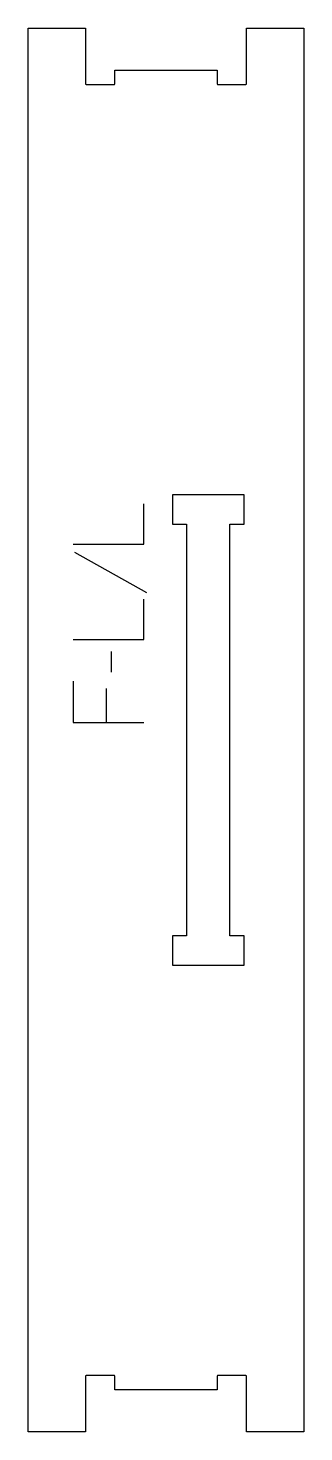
# Model space of a CAD drawing. Header units: millimetres. Extents: x -59 to 59, y -299 to 299.
import ezdxf

# ---------------------------------------------------------------- set-up
doc = ezdxf.new("R2010")
doc.units = ezdxf.units.MM
for name, color, linetype, true_color in [('1_ANYTOOL_1MMDEEP_LABELS_S', 2, 'Continuous', 0xffff00), ('3_ANYTOOL_CUTTHROUGH_INSID', 4, 'Continuous', 0x00ffff), ('4_ANYTOOL_CUTTHROUGH_OUTSI', 5, 'Continuous', 0x0000ff)]:
    doc.layers.add(name, color=color, linetype=linetype, true_color=true_color)

msp = doc.modelspace()

# ---------------------------------------------------------------- linework, layer by layer
at = {"layer": '1_ANYTOOL_1MMDEEP_LABELS_S'}
for p, q in [((-39.04, 75.86), (-8.27, 58.67)), ((-23.39, 33.47), (-23.31, 24.69)), ((-25.54, 17.66), (-25.54, 3.17))]:
    msp.add_line(p, q, dxfattribs=at)
for points in [[(-39.51, 79.29), (-9.51, 79.29), (-9.51, 96.39)], [(-39.51, 38.61), (-9.51, 38.61), (-9.51, 55.71)], [(-39.51, 20.83), (-39.51, 3.17), (-9.51, 3.17)]]:
    msp.add_lwpolyline(points, dxfattribs=at)
at = {"layer": '3_ANYTOOL_CUTTHROUGH_INSID'}
msp.add_lwpolyline([(27.25, 87.75), (33.25, 87.75), (33.25, 100.25), (2.75, 100.25), (2.75, 87.75), (8.75, 87.75), (8.75, -87.75), (2.75, -87.75), (2.75, -100.25), (33.25, -100.25), (33.25, -87.75), (27.25, -87.75)], close=True, dxfattribs=at)
at = {"layer": '4_ANYTOOL_CUTTHROUGH_OUTSI'}
msp.add_lwpolyline([(21.75, 281.25), (21.75, 275.5, 0.414214), (22, 275.25), (34, 275.25, 0.414214), (34.25, 275.5), (34.25, 299.25), (58.75, 299.25), (58.75, -299.25), (34.25, -299.25), (34.25, -275.5, 0.414214), (34, -275.25), (22, -275.25, 0.414214), (21.75, -275.5), (21.75, -281.25), (-21.75, -281.25), (-21.75, -275.5, 0.414214), (-22, -275.25), (-34, -275.25, 0.414214), (-34.25, -275.5), (-34.25, -299.25), (-58.75, -299.25), (-58.75, 299.25), (-34.25, 299.25), (-34.25, 275.5, 0.414214), (-34, 275.25), (-22, 275.25, 0.414214), (-21.75, 275.5), (-21.75, 281.25)], format="xyb", close=True, dxfattribs=at)

doc.saveas('drawing.dxf')
